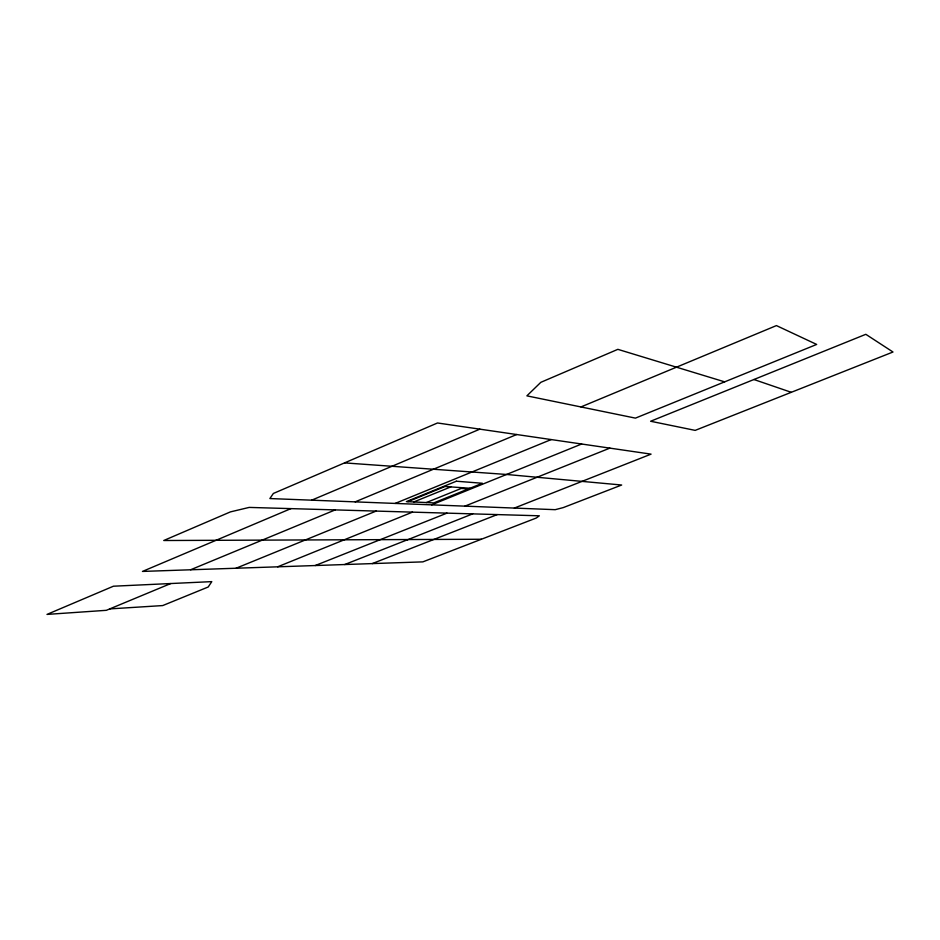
<?xml version="1.0" encoding="UTF-8"?>
<svg xmlns="http://www.w3.org/2000/svg" width="940" height="940" viewBox="0 0 940 940"><rect width="100%" height="100%" fill="white"/><g stroke="black" fill="none" stroke-linecap="round" stroke-linejoin="round"><path stroke-width="1.41" d="M290.954 508.611L142.457 571.426L422.859 561.873L536.282 518.022L539.337 515.802L249.182 507.412L230.417 511.889L163.748 540.512L481.351 539.255M311.68 500.174L514.345 508.07L651.067 454.138L437.511 422.977L273.375 493.453L269.874 498.553L311.68 500.174L479.87 429.157M580.944 406.938L776.428 325.593L816.66 344.44L635.44 418.124L526.87 395.858L540.829 382.322L617.85 349.339L724.658 381.852M355.167 501.854L516.706 434.515M170.751 583.54L106.349 610.318L47 614.408L113.435 586.207L211.805 581.625L208.187 587.006L162.714 605.572L109.78 608.897M190.585 569.769L335.239 509.891M376.176 511.066L236.058 568.23M395.153 503.429L551.157 439.579M412.495 512.124L277.664 566.808M407.866 501.678L445.043 486.497L470 488.26M413.764 501.96L450.789 486.908M581.649 444.009L431.636 504.851M426.372 502.559L461.281 488.424L468.379 488.918M464.889 506.143L609.872 448.122M315.217 565.539L446.994 513.123M407.361 539.854L472.679 513.863M344.71 564.54L407.22 539.854M791.28 392.309L695.177 430.379L650.621 421.249L865.822 334.311L893 352.007L791.28 392.309L753.927 379.513M372.287 563.589L497.272 514.58M514.345 508.07L555.199 509.68L563.213 507.612L621.669 485.017L506.848 474.488L344.569 462.891M456.37 481.221L406.374 501.608L433.728 502.912L482.361 483.266L456.37 481.221"/></g></svg>
